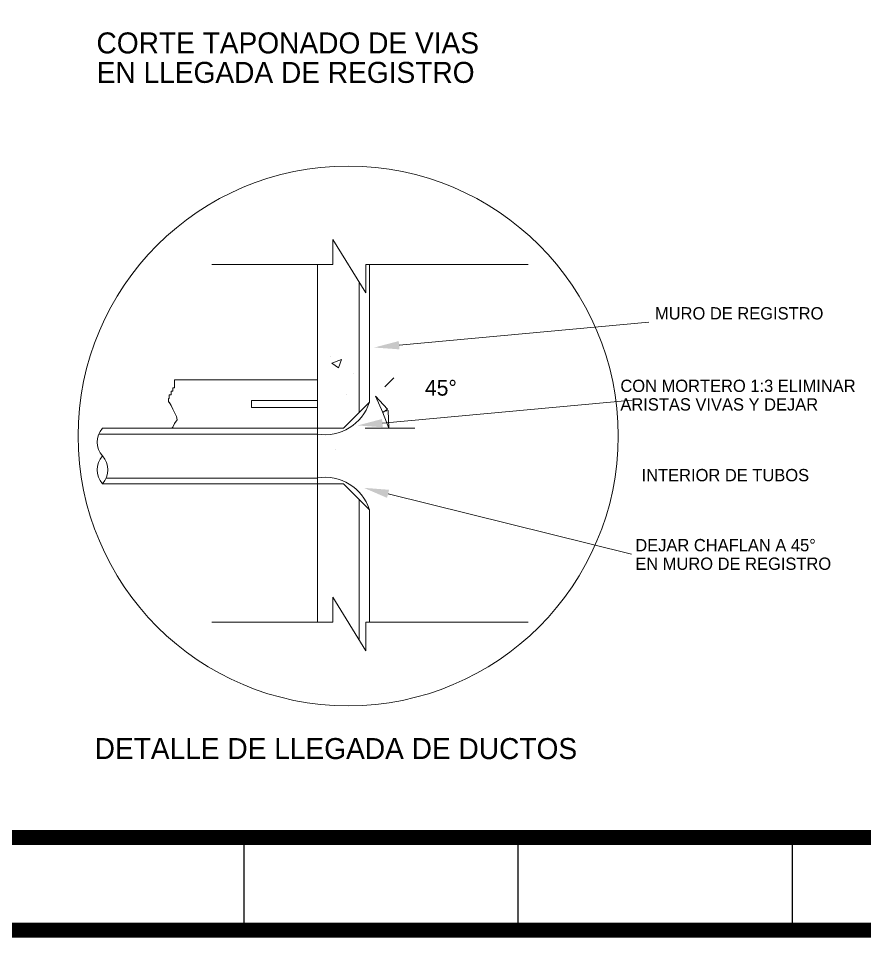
# Model space of a CAD drawing. Header units: centimetres. Extents: x 899 to 420531, y -3171 to 1299.
# Drawn here: x 16024 to 16508, y -3171 to -2646 of the extents above; entities that cross this region are included whole.
import ezdxf
from ezdxf.enums import TextEntityAlignment as Align

# ---------------------------------------------------------------- set-up
doc = ezdxf.new("R2010")
doc.units = ezdxf.units.CM
doc.header["$LTSCALE"] = 10
doc.header["$MEASUREMENT"] = 0
doc.layers.get('0').update_dxf_attribs({"linetype": 'CONTINUOUS'})
for name, color, linetype in [('DIM', 7, 'CONTINUOUS'), ('Ductos', 30, 'CONTINUOUS'), ('IND', 7, 'CONTINUOUS'), ('MARCO', 7, 'CONTINUOUS'), ('REGISTRO', 1, 'CONTINUOUS'), ('TEXTOS', 7, 'CONTINUOUS'), ('VARILLAS', 30, 'CONTINUOUS')]:
    doc.layers.add(name, color=color, linetype=linetype)
doc.styles.get("Standard").update_dxf_attribs({"font": ''})
doc.styles.add('Zurich', font='')
doc.styles.get('Standard').set_extended_font_data('Zurich Ex BT')
doc.styles.get('Zurich').set_extended_font_data('Zurich Ex BT')

# ---------------------------------------------------------------- blocks, each defined once
blk = doc.blocks.new('_ClosedBlank')
at = {"color": 0, "linetype": 'ByBlock', "lineweight": -2}
for p, q in [((-1, 0.167), (0, 0)), ((-1, 0.167), (-1, -0.167)), ((0, 0), (-1, -0.167))]:
    blk.add_line(p, q, dxfattribs=at)
blk = doc.blocks.new('Marco-Reg')
at = {"layer": 'MARCO', "linetype": 'Continuous'}
for p, q in [((16153.14, -3114.18), (16153.14, -3167.12)), ((16309.78, -3114.18), (16309.78, -3167.12)), ((16466.41, -3114.18), (16466.41, -3167.12))]:
    blk.add_line(p, q, dxfattribs=at)
at = {"layer": 'MARCO', "linetype": 'Continuous', "const_width": 8.49}
blk.add_lwpolyline([(17865.85, -3167.12), (17865.85, -1048.47), (14591.57, -1048.47), (14591.57, -3167.12)], close=True, dxfattribs=at)
blk.add_lwpolyline([(17098.33, -3114.18), (14591.57, -3114.18)], dxfattribs=at)

msp = doc.modelspace()

# ---------------------------------------------------------------- linework, layer by layer
at = {"lineweight": 5}
for p, q in [((16222.794, -2786.68), (16222.794, -2803.034)), ((16241.885, -2832.887), (16384.461, -2819.712)), ((16202.524, -2839.529), (16202.524, -2839.529)), ((16203.391, -2843.148), (16208.937, -2841.02)), ((16207.332, -2845.806), (16208.938, -2841.02)), ((16203.391, -2843.148), (16207.331, -2845.806)), ((16215.62, -2849.105), (16215.62, -2849.105)), ((16212.084, -2860.96), (16212.084, -2860.96)), ((16232.335, -2877.419), (16374.912, -2864.243)), ((16113.692, -2877.65), (16112.668, -2879.698)), ((16112.668, -2879.698), (16112.038, -2880.326)), ((16205.561, -2892.567), (16205.561, -2892.567)), ((16213.36, -2912.072), (16213.36, -2912.072)), ((16235.569, -2917.795), (16374.537, -2952.284))]:
    msp.add_line(p, q, dxfattribs=at)
msp.add_circle((16212.793, -2884.721), 154.203, dxfattribs=at)
for points in [[(16241.666, -2830.521), (16242.104, -2835.253), (16227.689, -2834.199)], [(16232.117, -2875.052), (16232.554, -2879.785), (16218.139, -2878.73)], [(16236.141, -2915.489), (16234.997, -2920.101), (16221.732, -2914.361)]]:
    msp.add_solid(points, dxfattribs=at)
at = {"layer": 'Ductos', "lineweight": 5}
for p, q in [((16233.764, -2856.65), (16238.952, -2851.462)), ((16113.692, -2857.18), (16112.668, -2857.18)), ((16112.668, -2857.18), (16112.668, -2859.227)), ((16113.692, -2852.574), (16113.692, -2857.18)), ((16195.237, -2852.605), (16113.692, -2852.605)), ((16111.643, -2861.274), (16110.619, -2861.274)), ((16110.619, -2861.274), (16110.619, -2863.321)), ((16112.668, -2859.227), (16111.643, -2859.227)), ((16111.643, -2859.227), (16111.643, -2861.274)), ((16110.619, -2863.321), (16110.107, -2863.321)), ((16110.107, -2863.321), (16110.107, -2865.368)), ((16110.107, -2865.368), (16110.619, -2865.368)), ((16110.619, -2865.368), (16111.643, -2867.415)), ((16111.643, -2867.415), (16112.668, -2869.462)), ((16195.237, -2864.486), (16157.615, -2864.486)), ((16157.615, -2864.486), (16157.615, -2868.446)), ((16210.088, -2880.326), (16224.939, -2865.476)), ((16112.668, -2869.462), (16114.716, -2873.556)), ((16157.615, -2868.446), (16195.237, -2868.446)), ((16115.228, -2875.603), (16113.692, -2877.65)), ((16114.716, -2873.556), (16115.228, -2875.603)), ((16195.237, -2880.326), (16072.47, -2880.326)), ((16195.237, -2880.326), (16210.088, -2880.326)), ((16195.237, -2883.661), (16070.403, -2883.661)), ((16074.428, -2908.931), (16195.237, -2908.931)), ((16072.47, -2912.008), (16195.237, -2912.008)), ((16195.237, -2912.008), (16210.088, -2912.008))]:
    msp.add_line(p, q, dxfattribs=at)
for centre, radius, start, end in [((16199.513, -2857.296), 26.709, 260.7874, 342.16708), ((16081.522, -2888.247), 12.028, 138.81407, 221.18593), ((16081.522, -2904.088), 12.028, 138.81407, 221.18593), ((16063.418, -2904.088), 12.028, 318.81407, 41.18593)]:
    msp.add_arc(centre, radius, start, end, dxfattribs=at)
at = {"layer": 'IND', "lineweight": 5}
msp.add_line((16222.569, -2880.326), (16250.908, -2880.326), dxfattribs=at)
msp.add_arc((16210.088, -2880.326), 25.843, 22.27801, 22.72199, dxfattribs=at)
at = {"layer": 'REGISTRO', "lineweight": 5}
for p, q in [((16203.965, -2772.461), (16203.965, -2786.68)), ((16203.965, -2772.461), (16222.794, -2803.034)), ((16134.946, -2786.68), (16203.965, -2786.68)), ((16195.237, -2991.09), (16195.237, -2786.68)), ((16222.794, -2786.68), (16315.673, -2786.68)), ((16203.965, -2976.872), (16203.965, -2991.09)), ((16203.965, -2976.872), (16222.794, -3007.445)), ((16134.946, -2991.09), (16203.965, -2991.09)), ((16222.794, -2991.09), (16222.794, -3007.445)), ((16222.794, -2991.09), (16315.673, -2991.09))]:
    msp.add_line(p, q, dxfattribs=at)
at = {"layer": 'VARILLAS', "lineweight": 5}
for p, q in [((16224.939, -2865.476), (16224.939, -2786.68)), ((16218.998, -2871.416), (16218.998, -2796.872)), ((16210.088, -2912.008), (16224.939, -2926.859)), ((16218.998, -3001.282), (16218.998, -2920.919)), ((16224.939, -2991.09), (16224.939, -2926.859))]:
    msp.add_line(p, q, dxfattribs=at)
msp.add_arc((16199.513, -2935.038), 26.709, 17.83292, 99.2126, dxfattribs=at)

# ---------------------------------------------------------------- block references
at = {"layer": 'DIM'}
msp.add_blockref('Marco-Reg', (0, 0), dxfattribs=at)
at = {"layer": 'DIM', "lineweight": 5, "yscale": 9.985058287605625, "zscale": 9.98505828759257}
for p, xscale, rotation in [((16228.361, -2862.053), 9.985058287528469, 123.8609939736437), ((16235.931, -2880.326), 9.985058287559987, 281.1390060252422)]:
    msp.add_blockref('_ClosedBlank', p, dxfattribs=dict(at, xscale=xscale, rotation=rotation))

# ---------------------------------------------------------------- texts
at = {"lineweight": 5, "style": 'Zurich'}
for s, height, p in [('MURO DE REGISTRO', 7.03536, (16388.012, -2814.653)), ('CON MORTERO 1:3 ELIMINAR', 7.03536, (16368.254, -2856.074)), ('ARISTAS VIVAS Y DEJAR', 7.03536, (16368.254, -2866.682)), ('INTERIOR DE TUBOS', 7.03536, (16380.369, -2907.101)), ('DEJAR CHAFLAN A 45°', 7.03536, (16376.764, -2947.114)), ('EN MURO DE REGISTRO', 7.03536, (16376.764, -2957.721)), ('DETALLE DE LLEGADA DE DUCTOS', 12, (16068.012, -3063.356))]:
    msp.add_text(s, height=height, dxfattribs=at).set_placement(p, align=Align.MIDDLE_LEFT)
at = {"layer": 'DIM', "lineweight": 5, "insert": (16265.766, -2857.264), "char_height": 9, "attachment_point": 5}
msp.add_mtext('\\A1;45°', dxfattribs=at)
at = {"layer": 'TEXTOS', "lineweight": 5}
for s, p in [('CORTE TAPONADO DE VIAS', (16178.295, -2660.157)), ('EN LLEGADA DE REGISTRO', (16177.08, -2676.991))]:
    msp.add_text(s, height=12, dxfattribs=at).set_placement(p, align=Align.MIDDLE_CENTER)

doc.saveas('drawing.dxf')
